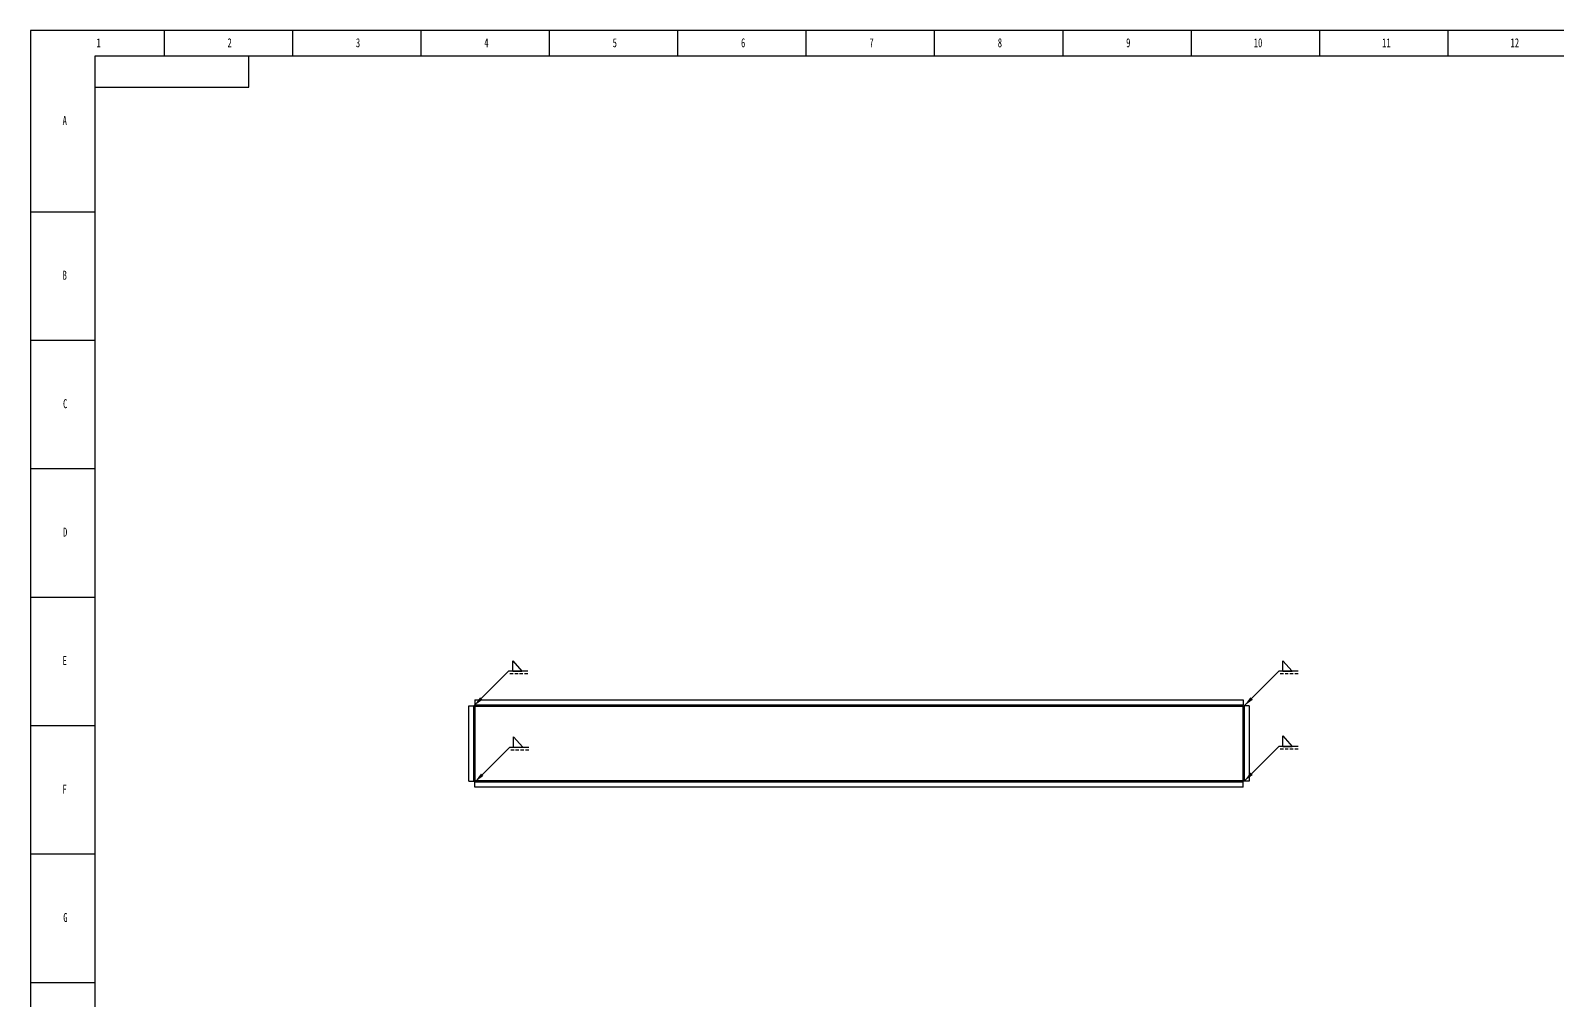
# Model space of a CAD drawing. Header units: millimetres. Extents: x 0 to 1189, y 0 to 841.
# Drawn here: x 0 to 595, y 463 to 841 of the extents above; entities that cross this region are included whole.
import ezdxf

# ---------------------------------------------------------------- set-up
doc = ezdxf.new("R2010")
doc.units = ezdxf.units.MM
doc.linetypes.add('HIDDEN', pattern=[1.905, 1.27, -0.635])
doc.layers.add('10', color=7, linetype='Continuous')
doc.layers.add('5', color=7, linetype='Continuous')
doc.styles.add('SLDTEXTSTYLE5', font='TXT', dxfattribs={"width": 0.7})
doc.dimstyles.new('SLDDIMSTYLE0', dxfattribs={"dimtxt": 0.18, "dimasz": 4.08, "dimexe": 0, "dimexo": 0.0625, "dimgap": 0, "dimtad": 0, "dimtih": 1, "dimtoh": 1, "dimdec": 0, "dimrnd": 1e-09, "dimzin": 0, "dimdsep": 46, "dimtxsty": 'Standard', "dimsah": 1, "dimcen": 0.09, "dimadec": 0, "dimazin": 0, "dimtfac": 4.08, "dimtdec": 0, "dimtofl": 0, "dimtmove": 0, "dimatfit": 3, "dimfxl": 0, "dimfrac": 2, "dimtolj": 1, "dimtzin": 0, "dimarcsym": 0})

# ---------------------------------------------------------------- blocks, each defined once
blk = doc.blocks.new('SW_SYMBOL_WELD_FILL')
at = {"layer": '10', "color": 0}
for p, q in [((100, 0), (100, 900)), ((100, 900), (900, 0)), ((100, 0), (900, 0))]:
    blk.add_line(p, q, dxfattribs=at)
blk = doc.blocks.new('SW_WELDSYMBOL_0')
at = {"layer": '10', "color": 0}
blk.add_line((7.51, 0), (0, 0), dxfattribs=at)
at = {"layer": '10', "color": 0, "linetype": 'HIDDEN'}
blk.add_line((7.51, -1), (0, -1), dxfattribs=at)
at = {"layer": '10', "color": 0, "xscale": 0.004511737089201878, "yscale": 0.004511737089201878, "zscale": 0.004511737089201878}
blk.add_blockref('SW_SYMBOL_WELD_FILL', (1.19, 0.05), dxfattribs=at)
blk = doc.blocks.new('SW_WELDSYMBOL_1')
at = {"layer": '10', "color": 0}
blk.add_line((7.51, 0), (0, 0), dxfattribs=at)
at = {"layer": '10', "color": 0, "linetype": 'HIDDEN'}
blk.add_line((7.51, -1), (0, -1), dxfattribs=at)
at = {"layer": '10', "color": 0, "xscale": 0.004511737089201878, "yscale": 0.004511737089201878, "zscale": 0.004511737089201878}
blk.add_blockref('SW_SYMBOL_WELD_FILL', (1.19, 0.05), dxfattribs=at)
blk = doc.blocks.new('SW_WELDSYMBOL_2')
at = {"layer": '10', "color": 0}
blk.add_line((7.51, 0), (0, 0), dxfattribs=at)
at = {"layer": '10', "color": 0, "linetype": 'HIDDEN'}
blk.add_line((7.51, -1), (0, -1), dxfattribs=at)
at = {"layer": '10', "color": 0, "xscale": 0.004511737089201878, "yscale": 0.004511737089201878, "zscale": 0.004511737089201878}
blk.add_blockref('SW_SYMBOL_WELD_FILL', (1.19, 0.05), dxfattribs=at)
blk = doc.blocks.new('SW_WELDSYMBOL_3')
at = {"layer": '10', "color": 0}
blk.add_line((7.51, 0), (0, 0), dxfattribs=at)
at = {"layer": '10', "color": 0, "linetype": 'HIDDEN'}
blk.add_line((7.51, -1), (0, -1), dxfattribs=at)
at = {"layer": '10', "color": 0, "xscale": 0.004511737089201878, "yscale": 0.004511737089201878, "zscale": 0.004511737089201878}
blk.add_blockref('SW_SYMBOL_WELD_FILL', (1.19, 0.05), dxfattribs=at)

msp = doc.modelspace()

# ---------------------------------------------------------------- linework, layer by layer
at = {"color": 7, "linetype": 'Continuous', "lineweight": 25}
for p, q in [((170.6927, 548.8236), (170.6927, 578.1164)), ((170.6927, 578.1164), (172.6927, 578.1164)), ((172.6927, 548.8236), (172.6927, 578.1164)), ((173.0462, 580.47), (472.3391, 580.47)), ((173.0462, 580.47), (173.0462, 578.47)), ((173.0462, 578.47), (472.3391, 578.47)), ((173.1927, 548.97), (173.1927, 577.97)), ((173.1927, 577.97), (472.1927, 577.97)), ((472.1927, 577.97), (472.1927, 548.97)), ((472.3391, 580.47), (472.3391, 578.47)), ((472.6927, 578.1164), (472.6927, 548.8236)), ((474.6927, 578.1164), (472.6927, 578.1164)), ((474.6927, 578.1164), (474.6927, 548.8236)), ((170.6927, 548.8236), (172.6927, 548.8236)), ((173.0462, 546.47), (173.0462, 548.47)), ((472.3391, 548.47), (173.0462, 548.47)), ((472.1927, 548.97), (173.1927, 548.97)), ((472.3391, 546.47), (472.3391, 548.47)), ((474.6927, 548.8236), (472.6927, 548.8236)), ((472.3391, 546.47), (173.0462, 546.47))]:
    msp.add_line(p, q, dxfattribs=at)
for points in [[(173.1927, 577.97), (173.0618, 577.9944), (172.9317, 578.0188), (172.7466, 578.0676), (172.6927, 578.092), (172.6927, 578.1164)], [(173.0462, 578.47), (173.0706, 578.47), (173.095, 578.4161), (173.1439, 578.231), (173.1683, 578.1009), (173.1927, 577.97)], [(472.1927, 577.97), (472.2171, 578.1009), (472.2415, 578.231), (472.2903, 578.4161), (472.3147, 578.47), (472.3391, 578.47)], [(472.6927, 578.1164), (472.6927, 578.092), (472.6388, 578.0676), (472.4537, 578.0188), (472.3236, 577.9944), (472.1927, 577.97)], [(172.6927, 548.8236), (172.6927, 548.848), (172.7466, 548.8724), (172.9317, 548.9212), (173.0618, 548.9456), (173.1927, 548.97)], [(173.1927, 548.97), (173.1683, 548.8391), (173.1439, 548.709), (173.095, 548.5239), (173.0706, 548.47), (173.0462, 548.47)], [(472.1927, 548.97), (472.3236, 548.9456), (472.4537, 548.9212), (472.6388, 548.8724), (472.6927, 548.848), (472.6927, 548.8236)], [(472.3391, 548.47), (472.3147, 548.47), (472.2903, 548.5239), (472.2415, 548.709), (472.2171, 548.8391), (472.1927, 548.97)]]:
    msp.add_open_spline(points, degree=3, knots=[0, 0, 0, 0, 0.5, 0.5, 1, 1, 1, 1], dxfattribs=at)
at = {"layer": '5', "color": 7}
for p, q in [((1189, 841), (0, 841)), ((0, 841), (0, 0))]:
    msp.add_line(p, q, dxfattribs=at)
at = {"layer": '5'}
for p, q in [((52, 841), (52, 831.0501)), ((102, 841), (102, 831.0501)), ((152, 841), (152, 831.0501)), ((202, 841), (202, 831.0501)), ((252, 841), (252, 831.0501)), ((302, 841), (302, 831.0501)), ((352, 841), (352, 831.0501)), ((402, 841), (402, 831.0501)), ((452, 841), (452, 831.0501)), ((502, 841), (502, 831.0501)), ((552, 841), (552, 831.0501)), ((0, 770.5), (25, 770.5)), ((0, 720.5), (25, 720.5)), ((0, 670.5), (25, 670.5)), ((0, 620.5), (25, 620.5)), ((0, 570.5), (25, 570.5)), ((0, 520.5), (25, 520.5)), ((0, 470.5), (25, 470.5))]:
    msp.add_line(p, q, dxfattribs=at)
at = {"layer": '5', "color": 7, "lineweight": 25}
for p, q in [((1179, 831.0501), (25, 831.0501)), ((25, 831.0501), (25, 10)), ((85, 819), (85, 831)), ((25, 819), (85, 819))]:
    msp.add_line(p, q, dxfattribs=at)

# ---------------------------------------------------------------- block references
at = {"layer": '10'}
for name, p in [('SW_WELDSYMBOL_2', (186.1631, 591.5868)), ('SW_WELDSYMBOL_0', (486.1631, 591.5868)), ('SW_WELDSYMBOL_3', (186.5166, 561.9404)), ('SW_WELDSYMBOL_1', (486.1631, 562.2939))]:
    msp.add_blockref(name, p, dxfattribs=at)

# ---------------------------------------------------------------- texts
at = {"layer": '10', "char_height": 3.5, "attachment_point": 2, "style": 'SLDTEXTSTYLE5'}
for s, insert in [('1', (26.5444, 838.0022)), ('2', (77.5444, 838.0022)), ('3', (127.5444, 838.0022)), ('4', (177.5444, 838.0022)), ('5', (227.5444, 838.0022)), ('6', (277.5469, 838.0022)), ('7', (327.5469, 838.0022)), ('8', (377.5469, 838.0022)), ('9', (427.5469, 838.0022)), ('10', (478.0889, 838.0022)), ('11', (528.0889, 838.0022)), ('12', (578.0889, 838.0022)), ('A', (13.3203, 807.7522)), ('B', (13.3203, 747.5022)), ('C', (13.4819, 697.5022)), ('D', (13.4844, 647.5022)), ('E', (13.3179, 597.5022)), ('F', (13.279, 547.5022)), ('G', (13.5938, 497.5022))]:
    msp.add_mtext(s, dxfattribs=dict(at, insert=insert))

# ---------------------------------------------------------------- leaders
at = {"layer": '10'}
for points in [[(172.6927, 578.1164), (186.1631, 591.5868)], [(472.6927, 578.1164), (486.1631, 591.5868)], [(173.0462, 548.47), (186.5166, 561.9404)], [(472.6927, 548.8236), (486.1631, 562.2939)]]:
    msp.add_leader(points, dimstyle='SLDDIMSTYLE0', dxfattribs=at)

doc.saveas('drawing.dxf')
